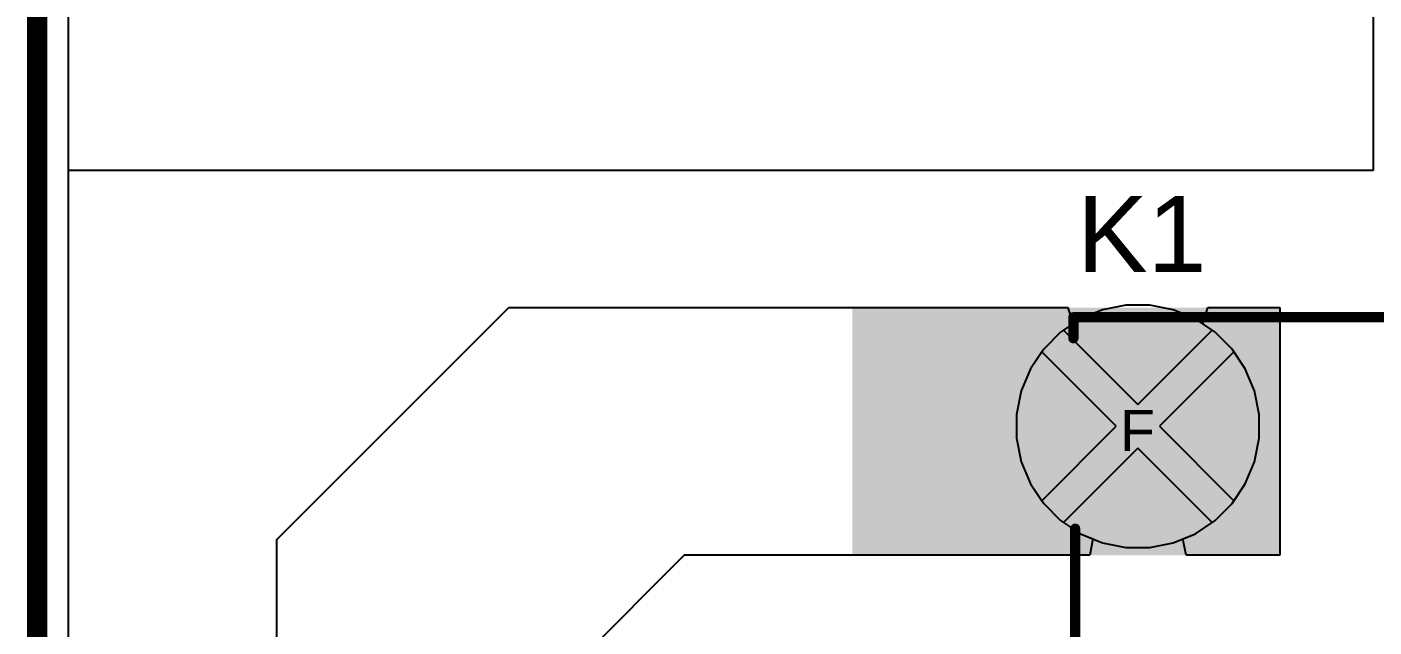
# Model space of a CAD drawing. Header units: inches. Extents: x 0 to 5401, y 0 to 5414.
# Drawn here: x -0.13 to 16.59, y 30.68 to 38.12 of the extents above; entities that cross this region are included whole.
import ezdxf

# ---------------------------------------------------------------- set-up
doc = ezdxf.new("R2010")
doc.units = ezdxf.units.IN
for name, color, linetype in [('Board Outline', 216, 'Continuous'), ('Bottom Layer', 5, 'Continuous'), ('Bottom Solder', 6, 'Continuous'), ('Drill Drawing', 1, 'Continuous'), ('Layer 1', 16, 'Continuous'), ('Layer 2', 76, 'Continuous'), ('Multi-Layer', 9, 'Continuous'), ('Pad Holes', 156, 'Continuous'), ('Top Layer', 1, 'Continuous'), ('Top Overlay', 2, 'Continuous'), ('Top Solder', 216, 'Continuous')]:
    doc.layers.add(name, color=color, linetype=linetype)
doc.styles.add('Arial', font='', dxfattribs={"height": 0.2})
doc.styles.get('Arial').set_extended_font_data('Arial')

# ---------------------------------------------------------------- blocks, each defined once
blk = doc.blocks.new('HF33F_024_ZS3_178')
at = {"layer": 'Bottom Layer'}
h = blk.add_hatch(color=5, dxfattribs=at)
edge = h.paths.add_edge_path()
edge.add_arc((8.9, -3.81), 1.25, 0, 360)
at = {"layer": 'Bottom Solder'}
h = blk.add_hatch(color=6, dxfattribs=at)
edge = h.paths.add_edge_path()
edge.add_arc((8.9, -3.81), 1.301, 0, 360)
at = {"layer": 'Layer 1'}
h = blk.add_hatch(color=16, dxfattribs=at)
edge = h.paths.add_edge_path()
edge.add_arc((8.9, -3.81), 1.25, 0, 360)
at = {"layer": 'Layer 2'}
h = blk.add_hatch(color=76, dxfattribs=at)
edge = h.paths.add_edge_path()
edge.add_arc((8.9, -3.81), 1.25, 0, 360)
at = {"layer": 'Multi-Layer'}
h = blk.add_hatch(color=9, dxfattribs=at)
edge = h.paths.add_edge_path()
edge.add_arc((8.9, -3.81), 1.25, 0, 360)
at = {"layer": 'Pad Holes'}
h = blk.add_hatch(color=7, dxfattribs=at)
edge = h.paths.add_edge_path()
edge.add_arc((8.9, -3.81), 0.7, 0, 360)
at = {"layer": 'Top Layer'}
h = blk.add_hatch(color=1, dxfattribs=at)
edge = h.paths.add_edge_path()
edge.add_arc((8.9, -3.81), 1.25, 0, 360)
at = {"layer": 'Top Solder'}
h = blk.add_hatch(color=216, dxfattribs=at)
edge = h.paths.add_edge_path()
edge.add_arc((8.9, -3.81), 1.301, 0, 360)
at = {"layer": 'Top Overlay'}
for points in [[(9.677, 5.156, 0.127, 0.127, 0), (9.677, -2.54, 0.127, 0.127, 0)], [(9.7, -4.903, 0.127, 0.127, 0), (9.7, -5.163, 0.127, 0.127, 0)], [(9.7, -5.163, 0.127, 0.127, 0), (-10.897, -5.163, 0.127, 0.127, 0)]]:
    blk.add_lwpolyline(points, format="xyseb", dxfattribs=at)
for points in [[(9.646, -2.54, 0.0635, 0.0635, 1), (9.709, -2.54, 0.0635, 0.0635, 1)], [(9.668, -4.903, 0.0635, 0.0635, 1), (9.732, -4.903, 0.0635, 0.0635, 1)], [(9.668, -5.163, 0.0635, 0.0635, 1), (9.732, -5.163, 0.0635, 0.0635, 1)], [(9.668, -5.163, 0.0635, 0.0635, 1), (9.732, -5.163, 0.0635, 0.0635, 1)]]:
    blk.add_lwpolyline(points, format="xyseb", close=True, dxfattribs=at)

msp = doc.modelspace()

# ---------------------------------------------------------------- hatches: boundary and pattern name
at = {"layer": 'Top Layer'}
msp.add_hatch(color=1, dxfattribs=at).paths.add_polyline_path([(10.112, 31.566), (15.418, 31.566), (15.418, 34.639), (10.112, 34.639)])

# ---------------------------------------------------------------- linework, layer by layer
at = {"layer": 'Board Outline'}
msp.add_lwpolyline([(0, 0, 0.254, 0.254, 0), (0, 117, 0.254, 0.254, 0)], format="xyseb", dxfattribs=at)
at = {"layer": 'Bottom Layer'}
for p, q in [((0.388, 4.523), (0.388, 44.204)), ((13.217, 34.612), (12.943, 34.499)), ((13.507, 34.67), (13.217, 34.612)), ((13.803, 34.67), (13.507, 34.67)), ((14.094, 34.612), (13.803, 34.67)), ((14.368, 34.499), (14.094, 34.612)), ((12.943, 34.499), (12.696, 34.334)), ((14.614, 34.334), (14.368, 34.499)), ((12.696, 34.334), (12.487, 34.125)), ((14.823, 34.125), (14.614, 34.334)), ((12.487, 34.125), (12.322, 33.878)), ((14.988, 33.878), (14.823, 34.125)), ((12.322, 33.878), (12.209, 33.605)), ((15.101, 33.605), (14.988, 33.878)), ((12.209, 33.605), (12.151, 33.314)), ((15.159, 33.314), (15.101, 33.605)), ((12.151, 33.314), (12.151, 33.018)), ((15.159, 33.018), (15.159, 33.314)), ((12.151, 33.018), (12.209, 32.727)), ((15.101, 32.727), (15.159, 33.018)), ((12.209, 32.727), (12.322, 32.453)), ((14.988, 32.453), (15.101, 32.727)), ((12.322, 32.453), (12.487, 32.207)), ((14.823, 32.207), (14.988, 32.453)), ((12.487, 32.207), (12.696, 31.998)), ((14.614, 31.998), (14.823, 32.207)), ((12.696, 31.998), (12.943, 31.833)), ((14.368, 31.833), (14.614, 31.998)), ((12.943, 31.833), (13.217, 31.72)), ((14.094, 31.72), (14.368, 31.833)), ((13.217, 31.72), (13.507, 31.662)), ((13.507, 31.662), (13.803, 31.662)), ((13.803, 31.662), (14.094, 31.72))]:
    msp.add_line(p, q, dxfattribs=at)
at = {"layer": 'Layer 1'}
for p, q in [((0.388, 10.468), (0.388, 44.519)), ((13.217, 34.612), (12.943, 34.499)), ((13.507, 34.67), (13.217, 34.612)), ((13.803, 34.67), (13.507, 34.67)), ((14.094, 34.612), (13.803, 34.67)), ((14.368, 34.499), (14.094, 34.612)), ((12.943, 34.499), (12.696, 34.334)), ((14.614, 34.334), (14.368, 34.499)), ((12.696, 34.334), (12.487, 34.125)), ((14.823, 34.125), (14.614, 34.334)), ((12.487, 34.125), (12.322, 33.878)), ((14.988, 33.878), (14.823, 34.125)), ((12.322, 33.878), (12.209, 33.605)), ((15.101, 33.605), (14.988, 33.878)), ((12.209, 33.605), (12.151, 33.314)), ((15.159, 33.314), (15.101, 33.605)), ((12.151, 33.314), (12.151, 33.018)), ((15.159, 33.018), (15.159, 33.314)), ((12.151, 33.018), (12.209, 32.727)), ((15.101, 32.727), (15.159, 33.018)), ((12.209, 32.727), (12.322, 32.453)), ((14.988, 32.453), (15.101, 32.727)), ((12.322, 32.453), (12.487, 32.207)), ((14.823, 32.207), (14.988, 32.453)), ((12.487, 32.207), (12.696, 31.998)), ((14.614, 31.998), (14.823, 32.207)), ((12.696, 31.998), (12.943, 31.833)), ((14.368, 31.833), (14.614, 31.998)), ((12.943, 31.833), (13.217, 31.72)), ((14.094, 31.72), (14.368, 31.833)), ((13.217, 31.72), (13.507, 31.662)), ((13.507, 31.662), (13.803, 31.662)), ((13.803, 31.662), (14.094, 31.72))]:
    msp.add_line(p, q, dxfattribs=at)
at = {"layer": 'Layer 2'}
for p, q in [((0.388, 4.61), (0.388, 38.226)), ((13.217, 34.612), (12.943, 34.499)), ((13.507, 34.67), (13.217, 34.612)), ((13.803, 34.67), (13.507, 34.67)), ((14.094, 34.612), (13.803, 34.67)), ((14.368, 34.499), (14.094, 34.612)), ((12.943, 34.499), (12.696, 34.334)), ((14.614, 34.334), (14.368, 34.499)), ((12.696, 34.334), (12.487, 34.125)), ((14.823, 34.125), (14.614, 34.334)), ((12.487, 34.125), (12.322, 33.878)), ((14.988, 33.878), (14.823, 34.125)), ((12.322, 33.878), (12.209, 33.605)), ((15.101, 33.605), (14.988, 33.878)), ((12.209, 33.605), (12.151, 33.314)), ((15.159, 33.314), (15.101, 33.605)), ((12.151, 33.314), (12.151, 33.018)), ((15.159, 33.018), (15.159, 33.314)), ((12.151, 33.018), (12.209, 32.727)), ((15.101, 32.727), (15.159, 33.018)), ((12.209, 32.727), (12.322, 32.453)), ((14.988, 32.453), (15.101, 32.727)), ((12.322, 32.453), (12.487, 32.207)), ((14.823, 32.207), (14.988, 32.453)), ((12.487, 32.207), (12.696, 31.998)), ((14.614, 31.998), (14.823, 32.207)), ((12.696, 31.998), (12.943, 31.833)), ((14.368, 31.833), (14.614, 31.998)), ((12.943, 31.833), (13.217, 31.72)), ((14.094, 31.72), (14.368, 31.833)), ((13.217, 31.72), (13.507, 31.662)), ((13.507, 31.662), (13.803, 31.662)), ((13.803, 31.662), (14.094, 31.72))]:
    msp.add_line(p, q, dxfattribs=at)
at = {"layer": 'Top Layer'}
for p, q in [((0.388, 36.341), (0.388, 44.312)), ((16.576, 44.369), (16.576, 36.341)), ((16.576, 36.341), (0.388, 36.341)), ((2.972, 31.76), (5.851, 34.639)), ((5.851, 34.639), (12.787, 34.639)), ((12.787, 34.639), (12.849, 34.436)), ((14.462, 34.436), (14.523, 34.639)), ((14.523, 34.639), (15.418, 34.639)), ((15.418, 34.639), (15.418, 31.566)), ((12.849, 34.436), (12.732, 34.358)), ((14.578, 34.358), (14.462, 34.436)), ((12.732, 34.358), (13.655, 33.435)), ((13.655, 33.435), (14.578, 34.358)), ((12.463, 34.089), (12.322, 33.878)), ((13.386, 33.166), (12.463, 34.089)), ((14.847, 34.089), (13.925, 33.166)), ((14.988, 33.878), (14.847, 34.089)), ((12.322, 33.878), (12.209, 33.605)), ((15.101, 33.605), (14.988, 33.878)), ((12.209, 33.605), (12.151, 33.314)), ((15.159, 33.314), (15.101, 33.605)), ((12.151, 33.314), (12.151, 33.018)), ((15.159, 33.018), (15.159, 33.314)), ((12.463, 32.243), (13.386, 33.166)), ((13.925, 33.166), (14.847, 32.243)), ((12.151, 33.018), (12.209, 32.727)), ((15.101, 32.727), (15.159, 33.018)), ((13.655, 32.896), (12.732, 31.974)), ((14.578, 31.974), (13.655, 32.896)), ((12.209, 32.727), (12.322, 32.453)), ((14.988, 32.453), (15.101, 32.727)), ((12.322, 32.453), (12.463, 32.243)), ((14.847, 32.243), (14.988, 32.453)), ((12.732, 31.974), (12.943, 31.833)), ((14.368, 31.833), (14.578, 31.974)), ((2.972, 13.811), (2.972, 31.76)), ((12.943, 31.833), (13.098, 31.769)), ((13.098, 31.769), (13.057, 31.566)), ((14.213, 31.769), (14.368, 31.833)), ((14.253, 31.566), (14.213, 31.769)), ((8.026, 31.566), (6.528, 30.067)), ((13.057, 31.566), (8.026, 31.566)), ((15.418, 31.566), (14.253, 31.566))]:
    msp.add_line(p, q, dxfattribs=at)

# ---------------------------------------------------------------- block references
at = {"rotation": 180}
msp.add_blockref('HF33F_024_ZS3_178', (22.555, 29.356), dxfattribs=at)

# ---------------------------------------------------------------- texts
at = {"layer": 'Drill Drawing', "style": 'Arial'}
msp.add_text('F', height=0.508, dxfattribs=at).set_placement((13.435, 32.861))
at = {"layer": 'Top Overlay', "style": 'Arial'}
msp.add_text('K1', height=0.9398, dxfattribs=at).set_placement((12.9, 35.082))

doc.saveas('drawing.dxf')
